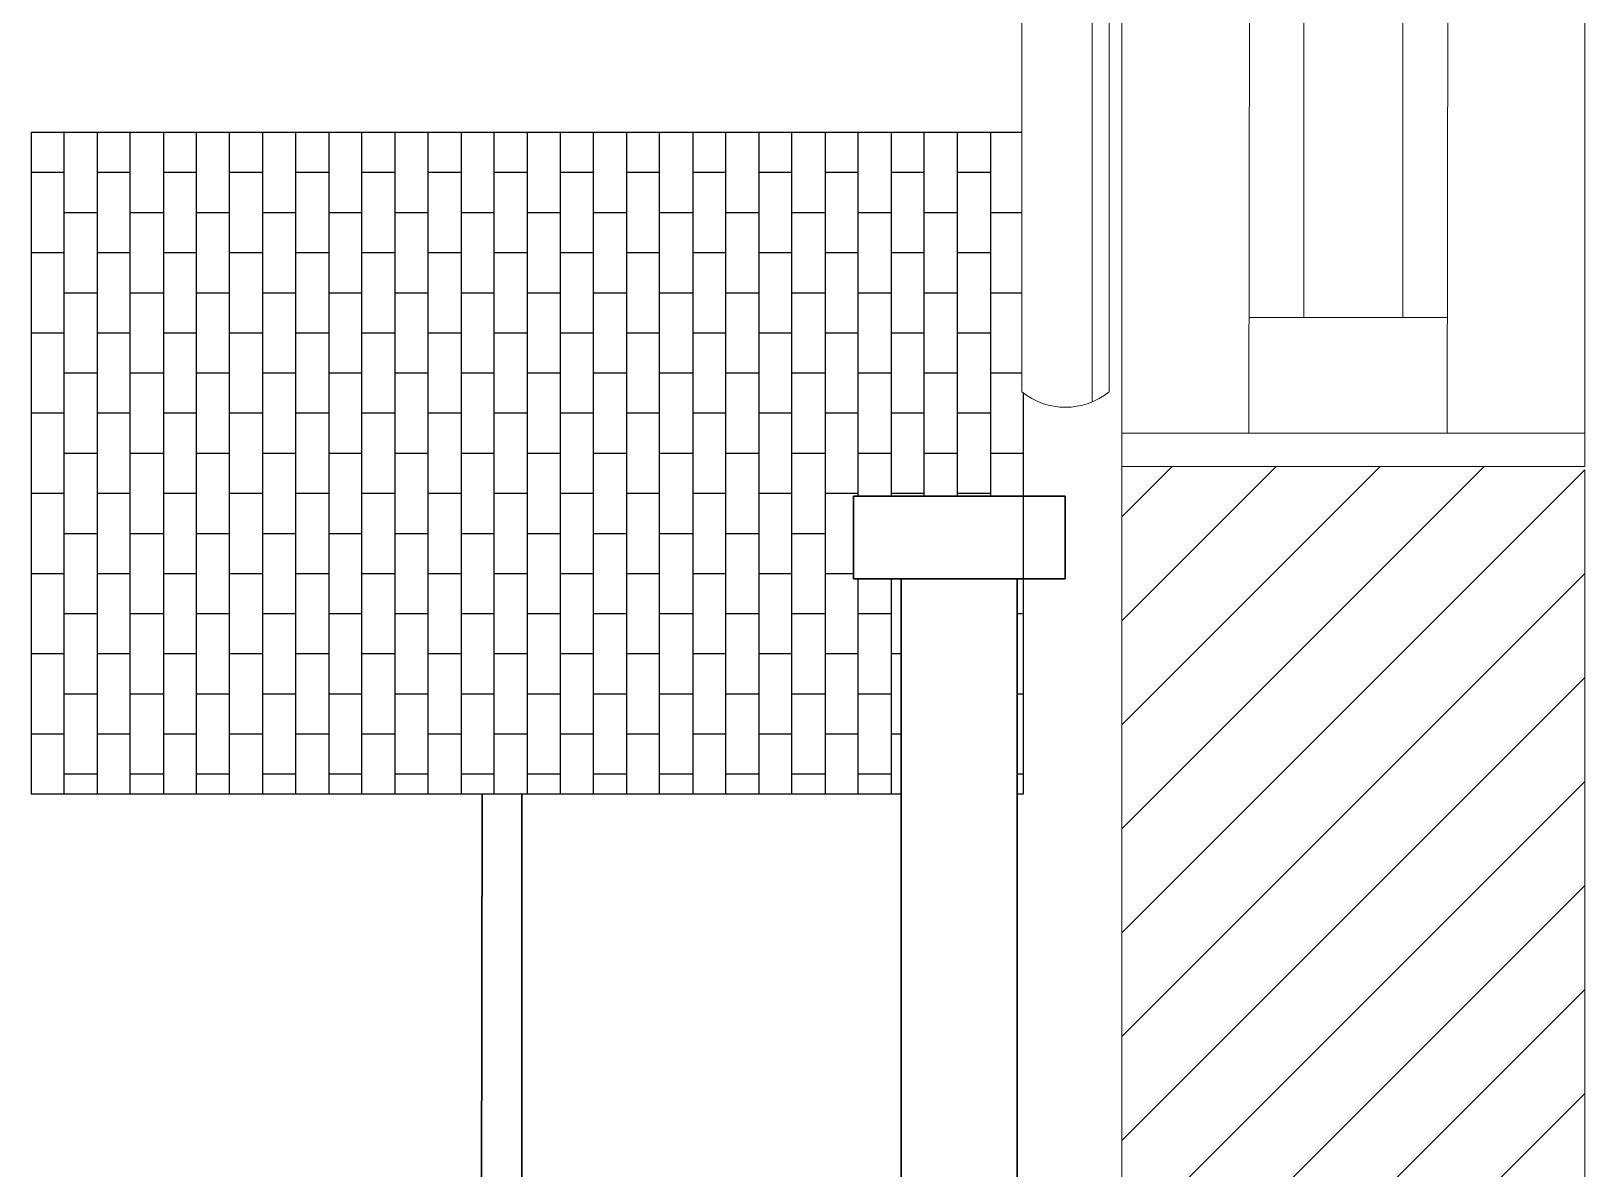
# Model space of a CAD drawing. Header units: millimetres. Extents: x 2837 to 6066, y 1056 to 2217.
# Drawn here: x 6011.48 to 6058.45, y 1736.76 to 1771.16 of the extents above; entities that cross this region are included whole.
import ezdxf

# ---------------------------------------------------------------- set-up
doc = ezdxf.new("R2010")
doc.units = ezdxf.units.MM
for name, color, linetype, lineweight in [('arredi', 8, 'Continuous', 30), ('infissi', 40, 'Continuous', 18), ('muri sezionati', 7, 'Continuous', 18), ('retino muri', 2, 'Continuous', 18)]:
    doc.layers.add(name, color=color, linetype=linetype, lineweight=lineweight)
doc.layers.add('serramenti', color=124, linetype='Continuous')
doc.layers.add('tessuti', color=51, linetype='Continuous')

msp = doc.modelspace()

# ---------------------------------------------------------------- linework, layer by layer
at = {"layer": 'arredi', "lineweight": 20, "transparency": 33554687}
for p, q in [((6044.454, 1759), (6044.454, 1871.948)), ((6058.454, 1759), (6058.454, 1871.948))]:
    msp.add_line(p, q, dxfattribs=at)
at = {"layer": 'arredi', "transparency": 33554687}
for p, q in [((6036.339, 1754.603), (6036.339, 1757.103)), ((6042.739, 1754.603), (6042.739, 1757.103)), ((6037.789, 1754.603), (6036.339, 1754.603)), ((6041.289, 1754.603), (6037.789, 1754.603)), ((6042.739, 1754.603), (6041.289, 1754.603))]:
    msp.add_line(p, q, dxfattribs=at)
at = {"layer": 'arredi'}
for p, q in [((6025.077, 1718.56), (6025.114, 1748.103)), ((6026.313, 1718.56), (6026.315, 1748.103))]:
    msp.add_line(p, q, dxfattribs=at)
at = {"layer": 'arredi', "transparency": 33554687}
for points in [[(6042.739, 1757.103), (6036.339, 1757.103)], [(6037.789, 1754.603), (6037.789, 1637.103)], [(6041.289, 1637.103), (6041.289, 1754.603)]]:
    msp.add_lwpolyline(points, dxfattribs=at)
at = {"layer": 'infissi', "lineweight": 20, "transparency": 33554687}
for p, q in [((6048.454, 1871.948), (6048.294, 1759)), ((6054.454, 1871.948), (6054.294, 1759)), ((6048.299, 1762.5), (6054.299, 1762.5)), ((6058.454, 1759), (6044.454, 1759)), ((6044.454, 1759), (6044.454, 1758)), ((6058.454, 1758), (6058.454, 1759)), ((6044.454, 1758), (6058.454, 1758))]:
    msp.add_line(p, q, dxfattribs=at)
at = {"layer": 'muri sezionati'}
for p, q in [((6044.454, 1635.705), (6044.454, 1758)), ((6058.454, 1757.9), (6058.454, 1601.103))]:
    msp.add_line(p, q, dxfattribs=at)
at = {"layer": 'muri sezionati', "lineweight": 20, "transparency": 33554687}
msp.add_line((6044.454, 1758), (6058.454, 1758), dxfattribs=at)
at = {"layer": 'retino muri', "linetype": 'Continuous', "lineweight": 20, "transparency": 33554687}
for p, q in [((6044.454, 1756.473), (6045.981, 1758)), ((6044.454, 1753.33), (6049.124, 1758)), ((6044.454, 1750.187), (6052.267, 1758)), ((6044.454, 1747.044), (6055.41, 1758)), ((6044.454, 1743.9), (6058.454, 1757.9)), ((6044.454, 1740.757), (6058.454, 1754.757)), ((6044.454, 1737.614), (6058.454, 1751.614)), ((6044.454, 1734.471), (6058.454, 1748.471)), ((6044.454, 1731.328), (6058.454, 1745.328)), ((6044.454, 1728.185), (6058.454, 1742.185)), ((6044.454, 1725.042), (6058.454, 1739.042))]:
    msp.add_line(p, q, dxfattribs=at)
at = {"layer": 'serramenti', "lineweight": 20, "transparency": 33554687}
for p, q in [((6049.954, 1868.448), (6049.954, 1762.5)), ((6052.954, 1762.5), (6052.954, 1868.448)), ((6049.954, 1762.5), (6052.954, 1762.5))]:
    msp.add_line(p, q, dxfattribs=at)
at = {"layer": 'tessuti', "lineweight": 20, "transparency": 33554687}
for p, q in [((6041.434, 1864.948), (6041.434, 1760.258)), ((6043.554, 1759.948), (6043.554, 1864.948)), ((6044.068, 1864.948), (6044.068, 1760.258))]:
    msp.add_line(p, q, dxfattribs=at)
at = {"layer": 'tessuti'}
for p, q in [((6011.483, 1768.103), (6041.434, 1768.103)), ((6011.483, 1768.103), (6011.483, 1748.103)), ((6012.483, 1748.103), (6012.483, 1768.103)), ((6013.483, 1768.103), (6013.483, 1748.103)), ((6014.483, 1748.103), (6014.483, 1768.103)), ((6015.483, 1768.103), (6015.483, 1748.103)), ((6016.483, 1748.103), (6016.483, 1768.103)), ((6017.483, 1748.103), (6017.483, 1768.103)), ((6018.483, 1768.103), (6018.483, 1748.103)), ((6019.483, 1748.103), (6019.483, 1768.103)), ((6020.483, 1768.103), (6020.483, 1748.103)), ((6021.483, 1748.103), (6021.483, 1768.103)), ((6022.483, 1768.103), (6022.483, 1748.103)), ((6023.483, 1748.103), (6023.483, 1768.103)), ((6024.483, 1768.103), (6024.483, 1748.103)), ((6025.483, 1748.103), (6025.483, 1768.103)), ((6026.483, 1768.103), (6026.483, 1748.103)), ((6027.483, 1748.103), (6027.483, 1768.103)), ((6028.483, 1748.103), (6028.483, 1768.103)), ((6029.483, 1768.103), (6029.483, 1748.103)), ((6030.483, 1748.103), (6030.483, 1768.103)), ((6031.483, 1768.103), (6031.483, 1748.103)), ((6032.483, 1748.103), (6032.483, 1768.103)), ((6033.483, 1768.103), (6033.483, 1748.103)), ((6034.483, 1748.103), (6034.483, 1768.103)), ((6035.483, 1768.103), (6035.483, 1748.103)), ((6037.483, 1768.103), (6037.483, 1757.103)), ((6040.483, 1768.103), (6040.483, 1757.103)), ((6011.483, 1766.891), (6012.483, 1766.891)), ((6013.483, 1766.891), (6014.483, 1766.891)), ((6015.483, 1766.891), (6016.483, 1766.891)), ((6017.483, 1766.891), (6018.483, 1766.891)), ((6019.483, 1766.891), (6020.483, 1766.891)), ((6021.483, 1766.891), (6022.483, 1766.891)), ((6023.483, 1766.891), (6024.483, 1766.891)), ((6025.483, 1766.891), (6026.483, 1766.891)), ((6027.483, 1766.891), (6028.483, 1766.891)), ((6029.483, 1766.891), (6030.483, 1766.891)), ((6031.483, 1766.891), (6032.483, 1766.891)), ((6033.483, 1766.891), (6034.483, 1766.891)), ((6035.483, 1766.891), (6036.483, 1766.891)), ((6037.483, 1766.891), (6038.483, 1766.891)), ((6039.483, 1766.891), (6040.483, 1766.891)), ((6012.483, 1765.678), (6013.483, 1765.678)), ((6014.483, 1765.678), (6015.483, 1765.678)), ((6016.483, 1765.678), (6017.483, 1765.678)), ((6018.483, 1765.678), (6019.483, 1765.678)), ((6020.483, 1765.678), (6021.483, 1765.678)), ((6022.483, 1765.678), (6023.483, 1765.678)), ((6024.483, 1765.678), (6025.483, 1765.678)), ((6026.483, 1765.678), (6027.483, 1765.678)), ((6028.483, 1765.678), (6029.483, 1765.678)), ((6030.483, 1765.678), (6031.483, 1765.678)), ((6032.483, 1765.678), (6033.483, 1765.678)), ((6034.483, 1765.678), (6035.483, 1765.678)), ((6036.483, 1765.678), (6037.483, 1765.678)), ((6038.483, 1765.678), (6039.483, 1765.678)), ((6040.483, 1765.678), (6041.434, 1765.678)), ((6011.483, 1764.465), (6012.483, 1764.465)), ((6013.483, 1764.465), (6014.483, 1764.465)), ((6015.483, 1764.465), (6016.483, 1764.465)), ((6017.483, 1764.465), (6018.483, 1764.465)), ((6019.483, 1764.465), (6020.483, 1764.465)), ((6021.483, 1764.465), (6022.483, 1764.465)), ((6023.483, 1764.465), (6024.483, 1764.465)), ((6025.483, 1764.465), (6026.483, 1764.465)), ((6027.483, 1764.465), (6028.483, 1764.465)), ((6029.483, 1764.465), (6030.483, 1764.465)), ((6031.483, 1764.465), (6032.483, 1764.465)), ((6033.483, 1764.465), (6034.483, 1764.465)), ((6035.483, 1764.465), (6036.483, 1764.465)), ((6037.483, 1764.465), (6038.483, 1764.465)), ((6039.483, 1764.465), (6040.483, 1764.465)), ((6012.483, 1763.252), (6013.483, 1763.252)), ((6014.483, 1763.252), (6015.483, 1763.252)), ((6016.483, 1763.252), (6017.483, 1763.252)), ((6018.483, 1763.252), (6019.483, 1763.252)), ((6020.483, 1763.252), (6021.483, 1763.252)), ((6022.483, 1763.252), (6023.483, 1763.252)), ((6024.483, 1763.252), (6025.483, 1763.252)), ((6026.483, 1763.252), (6027.483, 1763.252)), ((6028.483, 1763.252), (6029.483, 1763.252)), ((6030.483, 1763.252), (6031.483, 1763.252)), ((6032.483, 1763.252), (6033.483, 1763.252)), ((6034.483, 1763.252), (6035.483, 1763.252)), ((6036.483, 1763.252), (6037.483, 1763.252)), ((6038.483, 1763.252), (6039.483, 1763.252)), ((6040.483, 1763.252), (6041.434, 1763.252)), ((6011.483, 1762.039), (6012.483, 1762.039)), ((6013.483, 1762.039), (6014.483, 1762.039)), ((6015.483, 1762.039), (6016.483, 1762.039)), ((6017.483, 1762.039), (6018.483, 1762.039)), ((6019.483, 1762.039), (6020.483, 1762.039)), ((6021.483, 1762.039), (6022.483, 1762.039)), ((6023.483, 1762.039), (6024.483, 1762.039)), ((6025.483, 1762.039), (6026.483, 1762.039)), ((6027.483, 1762.039), (6028.483, 1762.039)), ((6029.483, 1762.039), (6030.483, 1762.039)), ((6031.483, 1762.039), (6032.483, 1762.039)), ((6033.483, 1762.039), (6034.483, 1762.039)), ((6035.483, 1762.039), (6036.483, 1762.039)), ((6037.483, 1762.039), (6038.483, 1762.039)), ((6039.483, 1762.039), (6040.483, 1762.039)), ((6012.483, 1760.827), (6013.483, 1760.827)), ((6014.483, 1760.827), (6015.483, 1760.827)), ((6016.483, 1760.827), (6017.483, 1760.827)), ((6018.483, 1760.827), (6019.483, 1760.827)), ((6020.483, 1760.827), (6021.483, 1760.827)), ((6022.483, 1760.827), (6023.483, 1760.827)), ((6024.483, 1760.827), (6025.483, 1760.827)), ((6026.483, 1760.827), (6027.483, 1760.827)), ((6028.483, 1760.827), (6029.483, 1760.827)), ((6030.483, 1760.827), (6031.483, 1760.827)), ((6032.483, 1760.827), (6033.483, 1760.827)), ((6034.483, 1760.827), (6035.483, 1760.827)), ((6036.483, 1760.827), (6037.483, 1760.827)), ((6038.483, 1760.827), (6039.483, 1760.827)), ((6040.483, 1760.827), (6041.434, 1760.827)), ((6011.483, 1759.614), (6012.483, 1759.614)), ((6013.483, 1759.614), (6014.483, 1759.614)), ((6015.483, 1759.614), (6016.483, 1759.614)), ((6017.483, 1759.614), (6018.483, 1759.614)), ((6019.483, 1759.614), (6020.483, 1759.614)), ((6021.483, 1759.614), (6022.483, 1759.614)), ((6023.483, 1759.614), (6024.483, 1759.614)), ((6025.483, 1759.614), (6026.483, 1759.614)), ((6027.483, 1759.614), (6028.483, 1759.614)), ((6029.483, 1759.614), (6030.483, 1759.614)), ((6031.483, 1759.614), (6032.483, 1759.614)), ((6033.483, 1759.614), (6034.483, 1759.614)), ((6035.483, 1759.614), (6036.483, 1759.614)), ((6037.483, 1759.614), (6038.483, 1759.614)), ((6039.483, 1759.614), (6040.483, 1759.614)), ((6012.483, 1758.401), (6013.483, 1758.401)), ((6014.483, 1758.401), (6015.483, 1758.401)), ((6016.483, 1758.401), (6017.483, 1758.401)), ((6018.483, 1758.401), (6019.483, 1758.401)), ((6020.483, 1758.401), (6021.483, 1758.401)), ((6022.483, 1758.401), (6023.483, 1758.401)), ((6024.483, 1758.401), (6025.483, 1758.401)), ((6026.483, 1758.401), (6027.483, 1758.401)), ((6028.483, 1758.401), (6029.483, 1758.401)), ((6030.483, 1758.401), (6031.483, 1758.401)), ((6032.483, 1758.401), (6033.483, 1758.401)), ((6034.483, 1758.401), (6035.483, 1758.401)), ((6036.483, 1758.401), (6037.483, 1758.401)), ((6038.483, 1758.401), (6039.483, 1758.401)), ((6040.483, 1758.401), (6041.483, 1758.401)), ((6011.483, 1757.188), (6012.483, 1757.188)), ((6013.483, 1757.188), (6014.483, 1757.188)), ((6015.483, 1757.188), (6016.483, 1757.188)), ((6017.483, 1757.188), (6018.483, 1757.188)), ((6019.483, 1757.188), (6020.483, 1757.188)), ((6021.483, 1757.188), (6022.483, 1757.188)), ((6023.483, 1757.188), (6024.483, 1757.188)), ((6025.483, 1757.188), (6026.483, 1757.188)), ((6027.483, 1757.188), (6028.483, 1757.188)), ((6029.483, 1757.188), (6030.483, 1757.188)), ((6031.483, 1757.188), (6032.483, 1757.188)), ((6033.483, 1757.188), (6034.483, 1757.188)), ((6035.483, 1757.188), (6036.483, 1757.188)), ((6037.483, 1757.188), (6038.483, 1757.188)), ((6039.483, 1757.188), (6040.483, 1757.188)), ((6012.483, 1755.975), (6013.483, 1755.975)), ((6014.483, 1755.975), (6015.483, 1755.975)), ((6016.483, 1755.975), (6017.483, 1755.975)), ((6018.483, 1755.975), (6019.483, 1755.975)), ((6020.483, 1755.975), (6021.483, 1755.975)), ((6022.483, 1755.975), (6023.483, 1755.975)), ((6024.483, 1755.975), (6025.483, 1755.975)), ((6026.483, 1755.975), (6027.483, 1755.975)), ((6028.483, 1755.975), (6029.483, 1755.975)), ((6030.483, 1755.975), (6031.483, 1755.975)), ((6032.483, 1755.975), (6033.483, 1755.975)), ((6034.483, 1755.975), (6035.483, 1755.975)), ((6011.483, 1754.763), (6012.483, 1754.763)), ((6013.483, 1754.763), (6014.483, 1754.763)), ((6015.483, 1754.763), (6016.483, 1754.763)), ((6017.483, 1754.763), (6018.483, 1754.763)), ((6019.483, 1754.763), (6020.483, 1754.763)), ((6021.483, 1754.763), (6022.483, 1754.763)), ((6023.483, 1754.763), (6024.483, 1754.763)), ((6025.483, 1754.763), (6026.483, 1754.763)), ((6027.483, 1754.763), (6028.483, 1754.763)), ((6029.483, 1754.763), (6030.483, 1754.763)), ((6031.483, 1754.763), (6032.483, 1754.763)), ((6033.483, 1754.763), (6034.483, 1754.763)), ((6035.483, 1754.763), (6036.339, 1754.763)), ((6036.483, 1748.103), (6036.483, 1754.603)), ((6041.483, 1748.103), (6041.483, 1754.603)), ((6041.483, 1748.103), (6041.483, 1754.603)), ((6012.483, 1753.55), (6013.483, 1753.55)), ((6014.483, 1753.55), (6015.483, 1753.55)), ((6016.483, 1753.55), (6017.483, 1753.55)), ((6018.483, 1753.55), (6019.483, 1753.55)), ((6020.483, 1753.55), (6021.483, 1753.55)), ((6022.483, 1753.55), (6023.483, 1753.55)), ((6024.483, 1753.55), (6025.483, 1753.55)), ((6026.483, 1753.55), (6027.483, 1753.55)), ((6028.483, 1753.55), (6029.483, 1753.55)), ((6030.483, 1753.55), (6031.483, 1753.55)), ((6032.483, 1753.55), (6033.483, 1753.55)), ((6034.483, 1753.55), (6035.483, 1753.55)), ((6036.483, 1753.55), (6037.483, 1753.55)), ((6041.289, 1753.55), (6041.483, 1753.55)), ((6011.483, 1752.337), (6012.483, 1752.337)), ((6013.483, 1752.337), (6014.483, 1752.337)), ((6015.483, 1752.337), (6016.483, 1752.337)), ((6017.483, 1752.337), (6018.483, 1752.337)), ((6019.483, 1752.337), (6020.483, 1752.337)), ((6021.483, 1752.337), (6022.483, 1752.337)), ((6023.483, 1752.337), (6024.483, 1752.337)), ((6025.483, 1752.337), (6026.483, 1752.337)), ((6027.483, 1752.337), (6028.483, 1752.337)), ((6029.483, 1752.337), (6030.483, 1752.337)), ((6031.483, 1752.337), (6032.483, 1752.337)), ((6033.483, 1752.337), (6034.483, 1752.337)), ((6035.483, 1752.337), (6036.483, 1752.337)), ((6037.483, 1752.337), (6037.789, 1752.337)), ((6012.483, 1751.124), (6013.483, 1751.124)), ((6014.483, 1751.124), (6015.483, 1751.124)), ((6016.483, 1751.124), (6017.483, 1751.124)), ((6018.483, 1751.124), (6019.483, 1751.124)), ((6020.483, 1751.124), (6021.483, 1751.124)), ((6022.483, 1751.124), (6023.483, 1751.124)), ((6024.483, 1751.124), (6025.483, 1751.124)), ((6026.483, 1751.124), (6027.483, 1751.124)), ((6028.483, 1751.124), (6029.483, 1751.124)), ((6030.483, 1751.124), (6031.483, 1751.124)), ((6032.483, 1751.124), (6033.483, 1751.124)), ((6034.483, 1751.124), (6035.483, 1751.124)), ((6036.483, 1751.124), (6037.483, 1751.124)), ((6041.289, 1751.124), (6041.483, 1751.124)), ((6011.483, 1749.911), (6012.483, 1749.911)), ((6013.483, 1749.911), (6014.483, 1749.911)), ((6015.483, 1749.911), (6016.483, 1749.911)), ((6017.483, 1749.911), (6018.483, 1749.911)), ((6019.483, 1749.911), (6020.483, 1749.911)), ((6021.483, 1749.911), (6022.483, 1749.911)), ((6023.483, 1749.911), (6024.483, 1749.911)), ((6025.483, 1749.911), (6026.483, 1749.911)), ((6027.483, 1749.911), (6028.483, 1749.911)), ((6029.483, 1749.911), (6030.483, 1749.911)), ((6031.483, 1749.911), (6032.483, 1749.911)), ((6033.483, 1749.911), (6034.483, 1749.911)), ((6035.483, 1749.911), (6036.483, 1749.911)), ((6037.483, 1749.911), (6037.789, 1749.911)), ((6012.483, 1748.699), (6013.483, 1748.699)), ((6014.483, 1748.699), (6015.483, 1748.699)), ((6016.483, 1748.699), (6017.483, 1748.699)), ((6018.483, 1748.699), (6019.483, 1748.699)), ((6020.483, 1748.699), (6021.483, 1748.699)), ((6022.483, 1748.699), (6023.483, 1748.699)), ((6024.483, 1748.699), (6025.483, 1748.699)), ((6026.483, 1748.699), (6027.483, 1748.699)), ((6028.483, 1748.699), (6029.483, 1748.699)), ((6030.483, 1748.699), (6031.483, 1748.699)), ((6032.483, 1748.699), (6033.483, 1748.699)), ((6034.483, 1748.699), (6035.483, 1748.699)), ((6036.483, 1748.699), (6037.483, 1748.699)), ((6041.289, 1748.699), (6041.483, 1748.699)), ((6011.483, 1748.103), (6037.789, 1748.103)), ((6015.483, 1748.103), (6016.483, 1748.103))]:
    msp.add_line(p, q, dxfattribs=at)
at = {"layer": 'tessuti', "transparency": 33554687}
for p, q in [((6036.483, 1757.103), (6036.483, 1768.103)), ((6038.483, 1757.103), (6038.483, 1768.103)), ((6039.483, 1757.103), (6039.483, 1768.103)), ((6041.483, 1751.645), (6041.483, 1760.219)), ((6037.483, 1754.603), (6037.483, 1748.103)), ((6041.289, 1748.103), (6041.483, 1748.103))]:
    msp.add_line(p, q, dxfattribs=at)
at = {"layer": 'tessuti', "lineweight": 20, "transparency": 33554687}
msp.add_arc((6042.751, 1761.866), 2.079, 230.6908, 309.3092, dxfattribs=at)

doc.saveas('drawing.dxf')
